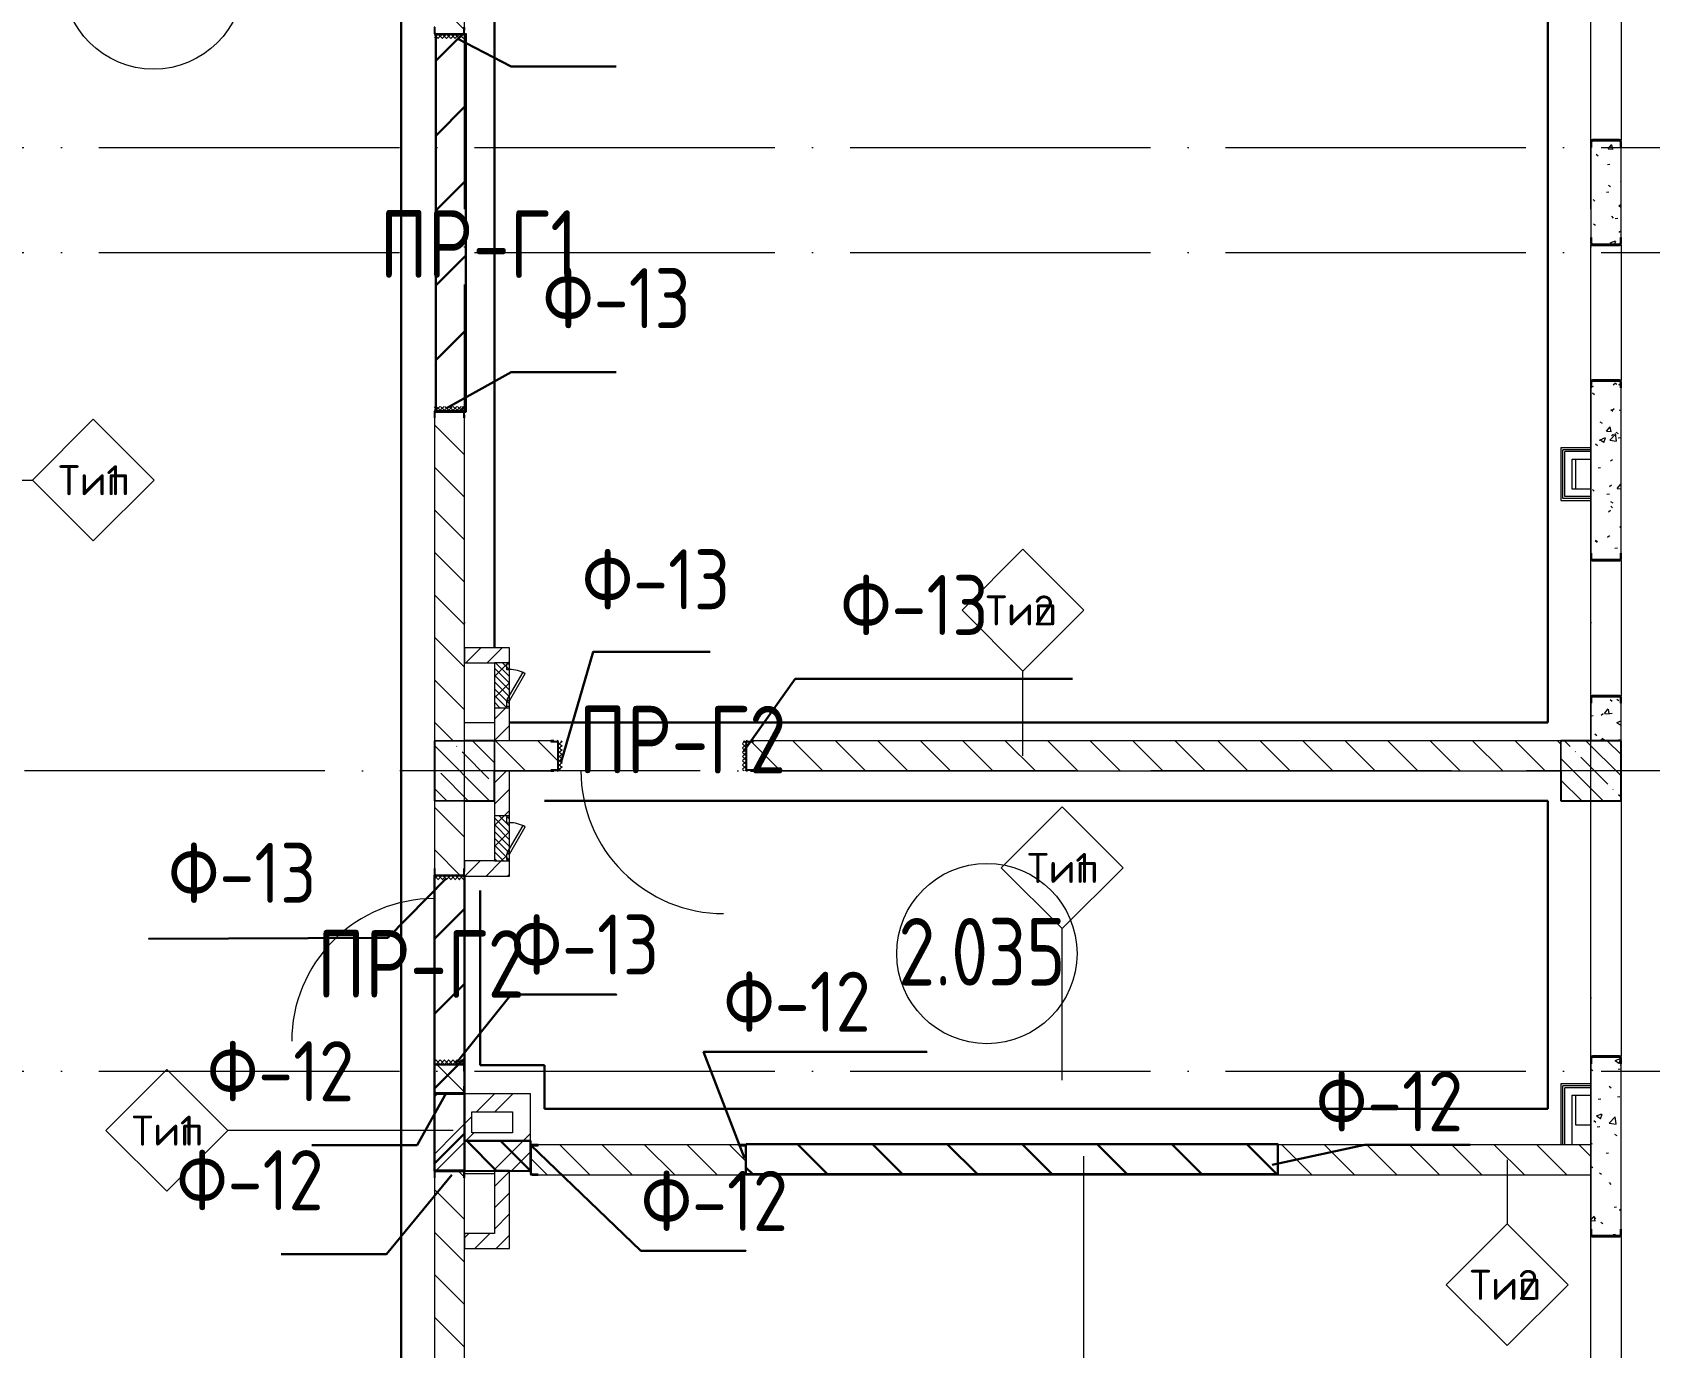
# Model space of a CAD drawing. Header units: millimetres. Extents: x -592259 to 288321, y -552984 to 293768.
# Drawn here: x 171082 to 181850, y -77300 to -68544 of the extents above; entities that cross this region are included whole.
import ezdxf

# ---------------------------------------------------------------- set-up
doc = ezdxf.new("R2010")
doc.units = ezdxf.units.MM
doc.linetypes.add('ADSK_Линия сетки', pattern=[2500, 2000, -250, 0, -250])
for name, color, linetype, lineweight in [('0.1) Блок', 6, 'Continuous', 30), ('2)Фарх готовы', 3, 'Continuous', 30), ('3) Перемычки готовы', 3, 'Continuous', 30), ('4) Штукатурка', 6, 'Continuous', 30), ('4.5) Штук Гипсовая по ЖБ', 6, 'Continuous', 30), ('4.6) Швы', 6, 'Continuous', 30), ('A-AREA-____-IDEN', 250, 'Continuous', 9), ('A-DETL-GENF-OTLN', 250, 'Continuous', 5), ('A-DOOR-____-MCUT', 250, 'Continuous', 5), ('A-DOOR-____-OTLN', 250, 'Continuous', 5), ('A-FLOR-____-OTLN', 250, 'Continuous', 9), ('A-WALL-____-IDEN', 250, 'Continuous', 9), ('A-WALL-____-MCUT', 250, 'Continuous', 13), ('A-WALL-____-PATT', 250, 'Continuous', 13), ('A-WALL-FNSH-MCUT', 250, 'Continuous', 13), ('I-WALL-____-OTLN', 250, 'Continuous', 9), ('S-COLS-____-MCUT', 250, 'Continuous', 25), ('S-COLS-____-OTLN', 250, 'Continuous', 9), ('S-GRID-____-OTLN', 250, 'Continuous', 9)]:
    doc.layers.add(name, color=color, linetype=linetype, lineweight=lineweight)
doc.styles.add('GOST Common_1', font='', dxfattribs={"width": 0.9, "height": 250})
doc.styles.add('ISOCPEUR', font='isocpeur.ttf', dxfattribs={"width": 0.8, "height": 100})
doc.styles.add('ISOCPEUR_3', font='isocpeur.ttf', dxfattribs={"height": 250})
doc.styles.add('ISOCPEUR_I_1', font='ГОСТ тип А.ttf', dxfattribs={"height": 2500})
doc.styles.get('GOST Common_1').set_extended_font_data('GOST Common')
pattern_1 = [(135, (28708.77, -120984.93), (-141.42136, -141.42136), [])]
pattern_2 = [(135, (1676.41, 164.685), (-14.14214, -14.14214), []), (225, (1676.41, 164.685), (14.14214, -14.14214), [])]
pattern_3 = [(45, (-446.384, 164.685), (-14.1421, 14.1421), []), (135, (-446.384, 164.685), (-14.1421, -14.1421), [])]
pattern_4 = [(45, (28708.77, -120984.93), (-70.71068, 70.71068), [])]
pattern_5 = [(135, (28708.77, -120984.93), (-142.5612, -142.5612), []), (135, (28851.33, -120984.93), (-142.5612, -142.5612), [252.016, -50.403, 3.353, -47.05])]
pattern_6 = [(50, (28708.77, -120984.93), (364.36793, -31.8783), [38.1, -419.1]), (355, (28708.77, -120984.93), (-70.48585, 382.1133), [30.48, -335.28]), (100.451, (28739.14, -120987.6), (293.885, 350.2334), [32.38, -356.18]), (46.184, (28708.77, -120883.33), (542.1585, -84.0858), [57.15, -628.65]), (96.636, (28753.95, -120890.34), (474.8049, 494.8554), [48.57, -534.27]), (351.184, (28708.8, -120883.33), (474.8102, 494.85), [45.72, -502.92]), (21, (28759.57, -120908.73), (303.22847, -204.53046), [38.1, -419.1]), (326, (28759.57, -120908.73), (123.6039, 368.37604), [30.48, -335.28]), (71.451, (28784.84, -120925.78), (426.8341, 163.8427), [32.38, -356.18]), (37.5, (28708.77, -120984.93), (6.17665, 169.11015), [16.764, -314.452, 16.764, -323.596, -336.55]), (37.5, (28708.77, -120984.93), (6.17665, 169.11015), [-671.576, 16.764, -319.786]), (7.5, (28708.77, -120984.93), (133.63888, 200.3615), [16.764, -177.292, 16.764, -306.832, -128.27]), (7.5, (28708.77, -120984.93), (133.63888, 200.3615), [-517.652, 16.764, -111.506]), (327.5, (28595.49, -120984.93), (271.18182, -11.45836), [16.764, -110.236, 16.764, -379.476, -525.78]), (327.5, (28595.49, -120984.93), (271.18182, -11.45836), [-523.24, 16.764, -509.016]), (317.5, (28544.7, -120984.93), (296.2585, 50.85285), [16.764, -148.336, 16.764, -246.38, -373.38]), (317.5, (28544.7, -120984.93), (296.2585, 50.85285), [-428.244, 16.764, -356.616])]
pattern_7 = [(45, (28708.77, -120984.93), (-251.4472, 251.4472), []), (45, (28708.77, -120603.93), (-251.4472, 251.4472), [])]

# ---------------------------------------------------------------- blocks, each defined once
blk = doc.blocks.new('Дверь_СКБ_2Ст_Фрамуга2 - Н_ВВ-3_2500x2600h_Учебные помещения_Фрамуга слева-42054644-АР1_Кладочный план 2 этажа С2и3')
at = {"layer": 'A-DOOR-____-OTLN'}
h = blk.add_hatch(dxfattribs=at)
h.set_pattern_fill('FP_5', color=256, style=0, pattern_type=2)
h.set_pattern_definition([(45, (-1071.384, 164.685), (-14.1421, 14.1421), []), (135, (-1071.384, 164.685), (-14.1421, -14.1421), [])])
h.paths.add_polyline_path([(-1237.5, -100), (-1212.5, -100), (-1212.5, 100), (-1237.5, 100)])
h = blk.add_hatch(dxfattribs=at)
h.set_pattern_fill('FP_4', color=256, style=0, pattern_type=2)
h.set_pattern_definition([(135, (1051.41, 164.685), (-14.1421, -14.1421), []), (225, (1051.41, 164.685), (14.1421, -14.1421), [])])
h.paths.add_polyline_path([(1237.5, -100), (1262.5, -100), (1262.5, 100), (1237.5, 100)])
blk = doc.blocks.new('Дверь_СКБ_1Ст_Фрамуга1 - Н_ВВ-9_1250x2600h_Лаборантская-42097379-АР1_Кладочный план 2 этажа С2и3')
at = {"layer": 'A-DOOR-____-OTLN'}
h = blk.add_hatch(dxfattribs=at)
h.set_pattern_fill('FP_9', color=256, style=0, pattern_type=2)
h.set_pattern_definition(pattern_3)
h.paths.add_polyline_path([(-612, -100), (-587, -100), (-587, 100), (-612, 100)])
h = blk.add_hatch(dxfattribs=at)
h.set_pattern_fill('FP_8', color=256, style=0, pattern_type=2)
h.set_pattern_definition(pattern_2)
h.paths.add_polyline_path([(613, -100), (638, -100), (638, 100), (613, 100)])
at = {"layer": 'A-DOOR-____-OTLN', "color": 255}
blk.add_arc((-463, 100), 950, 360, 90, dxfattribs=at)
blk = doc.blocks.new('Дверь_СКБ_1Ст_Фрамуга1 - Н_ВВ-9_2_1250x2600h_Лаборантская 2-42764460-АР1_Кладочный план 2 этажа С2и3')
at = {"layer": 'A-DOOR-____-OTLN'}
h = blk.add_hatch(dxfattribs=at)
h.set_pattern_fill('FP_9', color=256, style=0, pattern_type=2)
h.set_pattern_definition(pattern_3)
h.paths.add_polyline_path([(-588, 100), (-613, 100), (-613, -100), (-588, -100)])
h = blk.add_hatch(dxfattribs=at)
h.set_pattern_fill('FP_8', color=256, style=0, pattern_type=2)
h.set_pattern_definition(pattern_2)
h.paths.add_polyline_path([(612, 100), (612, -100), (637, -100), (637, 100)])
at = {"layer": 'A-DOOR-____-OTLN', "color": 255}
blk.add_arc((-463, 100), 950, 360, 90, dxfattribs=at)
blk = doc.blocks.new('ADSK_КолоннаНесущая_Швеллер_Гнутый_ГОСТ 8278-83 - 200х50х4_таб_1 2-38569602-АР1_Кладочный план 2 этажа С2и3')
at = {"layer": 'S-COLS-____-MCUT'}
for p, q in [((-10.1, 90), (-10.1, -90)), ((-6.1, -90), (-6.1, 90)), ((39.9, 100), (-0.1, 100)), ((-0.1, 96), (39.9, 96)), ((39.9, 96), (39.9, 100)), ((39.9, -96), (-0.1, -96)), ((-0.1, -100), (39.9, -100)), ((39.9, -100), (39.9, -96))]:
    blk.add_line(p, q, dxfattribs=at)
for centre, radius, start, end in [((-0.1, 90), 10, 90, 180), ((-0.1, 90), 6, 90, 180), ((-0.1, -90), 10, 180, 270), ((-0.1, -90), 6, 180, 270)]:
    blk.add_arc(centre, radius, start, end, dxfattribs=at)
blk = doc.blocks.new('ADSK_КолоннаНесущая_Швеллер_Гнутый_ГОСТ 8278-83 - 200х50х4_таб_1 2-V42-АР1_Кладочный план 2 этажа С2и3')
at = {"layer": 'S-COLS-____-MCUT'}
for p, q in [((-6, -90), (-6, 90)), ((0, 96), (40, 96)), ((40, 100), (20, 100)), ((40, 96), (40, 100)), ((40, -96), (0, -96)), ((20, -100), (40, -100)), ((40, -100), (40, -96))]:
    blk.add_line(p, q, dxfattribs=at)
for centre, radius, start, end in [((0, 90), 10, 90.3368, 180), ((0, 90), 6, 90, 180), ((0, -90), 10, 180, 270), ((0, -90), 6, 180, 270)]:
    blk.add_arc(centre, radius, start, end, dxfattribs=at)
blk = doc.blocks.new('ADSK_КолоннаНесущая_Швеллер_Гнутый_ГОСТ 8278-83 - 200х50х4_таб_1 2-V43-АР1_Кладочный план 2 этажа С2и3')
at = {"layer": 'S-COLS-____-MCUT'}
for p, q in [((-6, -90), (-6, 90)), ((0, 96), (40, 96)), ((40, 100), (20, 100)), ((40, 96), (40, 100)), ((40, -96), (0, -96)), ((20, -100), (40, -100)), ((40, -100), (40, -96))]:
    blk.add_line(p, q, dxfattribs=at)
for centre, radius, start, end in [((0, 90), 10, 90.3368, 180), ((0, 90), 6, 90, 180), ((0, -90), 10, 180, 270), ((0, -90), 6, 180, 270)]:
    blk.add_arc(centre, radius, start, end, dxfattribs=at)
blk = doc.blocks.new('ADSK_КолоннаНесущая_Швеллер_Гнутый_ГОСТ 8278-83 - 200х50х4_таб_1 2-V47-АР1_Кладочный план 2 этажа С2и3')
at = {"layer": 'S-COLS-____-MCUT'}
for p, q in [((-10.1, 90), (-10.1, -90)), ((-6.1, -90), (-6.1, 90)), ((39.9, 100), (-0.1, 100)), ((-0.1, 96), (39.9, 96)), ((39.9, 96), (39.9, 100)), ((39.9, -96), (-0.1, -96)), ((-0.1, -100), (39.9, -100)), ((39.9, -100), (39.9, -96))]:
    blk.add_line(p, q, dxfattribs=at)
for centre, radius, start, end in [((-0.1, 90), 10, 90, 180), ((-0.1, 90), 6, 90, 180), ((-0.1, -90), 10, 180, 270), ((-0.1, -90), 6, 180, 270)]:
    blk.add_arc(centre, radius, start, end, dxfattribs=at)
blk = doc.blocks.new('ADSK_КолоннаНесущая_Швеллер_Гнутый_ГОСТ 8278-83 - 200х50х4_таб_1 2-V46-АР1_Кладочный план 2 этажа С2и3')
at = {"layer": 'S-COLS-____-MCUT'}
for p, q in [((-6, -90), (-6, 90)), ((0, 96), (40, 96)), ((40, 100), (20, 100)), ((40, 96), (40, 100)), ((40, -96), (0, -96)), ((20, -100), (40, -100)), ((40, -100), (40, -96))]:
    blk.add_line(p, q, dxfattribs=at)
for centre, radius, start, end in [((0, 90), 10, 90, 179.9936), ((0, 90), 6, 90, 180), ((0, -90), 10, 180.0064, 270), ((0, -90), 6, 180, 270)]:
    blk.add_arc(centre, radius, start, end, dxfattribs=at)
blk = doc.blocks.new('ADSK_КолоннаНесущая_Швеллер_Гнутый_ГОСТ 8278-83 - 200х50х4_таб_1 2-38815029-АР1_Кладочный план 2 этажа С2и3')
at = {"layer": 'S-COLS-____-MCUT'}
for p, q in [((-6.1, -90), (-6.1, 90)), ((-0.1, 96), (39.9, 96)), ((39.9, 100), (19.9, 100)), ((39.9, 96), (39.9, 100)), ((39.9, -96), (-0.1, -96)), ((19.9, -100), (39.9, -100)), ((39.9, -100), (39.9, -96))]:
    blk.add_line(p, q, dxfattribs=at)
for centre, radius, start, end in [((-0.1, 90), 10, 90, 180), ((-0.1, 90), 6, 90, 180), ((-0.1, -90), 10, 180, 270), ((-0.1, -90), 6, 180, 270)]:
    blk.add_arc(centre, radius, start, end, dxfattribs=at)
blk = doc.blocks.new('ADSK_КолоннаНесущая_Швеллер_Гнутый_ГОСТ 8278-83 - 200х50х4_таб_1 2-V41-АР1_Кладочный план 2 этажа С2и3')
at = {"layer": 'S-COLS-____-MCUT'}
for p, q in [((-10.1, 90), (-10.1, -90)), ((-6.1, -90), (-6.1, 90)), ((39.9, 100), (-0.1, 100)), ((-0.1, 96), (39.9, 96)), ((39.9, 96), (39.9, 100)), ((39.9, -96), (-0.1, -96)), ((-0.1, -100), (39.9, -100)), ((39.9, -100), (39.9, -96))]:
    blk.add_line(p, q, dxfattribs=at)
for centre, radius, start, end in [((-0.1, 90), 10, 90, 180), ((-0.1, 90), 6, 90, 180), ((-0.1, -90), 10, 180, 270), ((-0.1, -90), 6, 180, 270)]:
    blk.add_arc(centre, radius, start, end, dxfattribs=at)
blk = doc.blocks.new('ADSK_КолоннаНесущая_Швеллер_Гнутый_ГОСТ 8278-83 - 200х50х4_таб_1 2-38815031-АР1_Кладочный план 2 этажа С2и3')
at = {"layer": 'S-COLS-____-MCUT'}
for p, q in [((-6.1, -90), (-6.1, 90)), ((-0.1, 96), (39.9, 96)), ((39.9, 100), (19.9, 100)), ((39.9, 96), (39.9, 100)), ((39.9, -96), (-0.1, -96)), ((19.9, -100), (39.9, -100)), ((39.9, -100), (39.9, -96))]:
    blk.add_line(p, q, dxfattribs=at)
for centre, radius, start, end in [((-0.1, 90), 10, 90, 180), ((-0.1, 90), 6, 90, 180), ((-0.1, -90), 10, 180, 270), ((-0.1, -90), 6, 180, 270)]:
    blk.add_arc(centre, radius, start, end, dxfattribs=at)
blk = doc.blocks.new('АР_Люк - ЛРС_ВК_300х400_внутренний_RAL 9003-V63-АР1_Кладочный план 2 этажа С2и3')
at = {"layer": 'A-DOOR-____-OTLN'}
h = blk.add_hatch(dxfattribs=at)
h.set_pattern_fill('FP_88', color=256, style=0, pattern_type=2)
h.set_pattern_definition([(45, (125, 0), (-22.6274, 22.6274), [])])
h.paths.add_polyline_path([(275, -50), (275, 50), (-25, 50), (-25, -50)])
at = {"layer": 'A-DETL-GENF-OTLN'}
for p, q in [((275, 50), (-25, 50)), ((-25, 50), (-25, -50)), ((275, -50), (275, 50)), ((-25, -50), (275, -50))]:
    blk.add_line(p, q, dxfattribs=at)
at = {"layer": 'A-DOOR-____-MCUT'}
for p, q in [((48, 155), (38, 138)), ((38, 138), (220, 33)), ((230, 50), (48, 155)), ((20, 50), (-15, 50)), ((-15, 50), (-15, 30)), ((-15, 30), (20, 30)), ((20, 30), (20, 50)), ((220, 33), (230, 50)), ((265, 50), (230, 50)), ((230, 50), (230, 30)), ((230, 30), (265, 30)), ((265, 30), (265, 50))]:
    blk.add_line(p, q, dxfattribs=at)
blk.add_arc((230, 50), 210, 150, 180, dxfattribs=at)
blk = doc.blocks.new('AAR_СКБ_Марка_Помещения_мал - Номер-28977439-АР1_Кладочный план 2 этажа С2и3')
at = {"layer": 'A-AREA-____-IDEN'}
blk.add_circle((-0.028, 0), 3, dxfattribs=at)
blk = doc.blocks.new('ADSK_Марка_Стена - Типоразмер_ADSK_Марка-30564887-АР1_Кладочный план 2 этажа С2и3')
at = {"layer": 'A-WALL-____-IDEN'}
for p, q in [((-0.16, 4.37), (-4.21, 0.31)), ((3.9, 0.31), (-0.16, 4.37)), ((-4.21, 0.31), (-0.16, -3.74)), ((-0.16, -3.74), (3.9, 0.31))]:
    blk.add_line(p, q, dxfattribs=at)

msp = doc.modelspace()

# ---------------------------------------------------------------- hatches: boundary and pattern name
at = {"layer": '0.1) Блок'}
h = msp.add_hatch(dxfattribs=at)
h.set_pattern_fill('ANSI31', color=256, scale=111)
h.set_pattern_definition([(45, (16431.2, -124894.93), (-249.2021, 249.2021), [])])
h.paths.add_polyline_path([(173769.091, -71069.9347), (173969.1129, -71069.9347), (173968.7942, -68555.9347), (173768.7722, -68555.9347)])
h = msp.add_hatch(dxfattribs=at)
h.set_pattern_fill('ANSI31', color=256, scale=111)
h.set_pattern_definition([(45, (16421.2, -129244.93), (-249.2021, 249.2021), [])])
h.paths.add_polyline_path([(173759.091, -76123.9347), (173959.1129, -76123.9347), (173958.7942, -74155.9347), (173758.7722, -74155.9347)])
h = msp.add_hatch(dxfattribs=at)
h.set_pattern_fill('ANSI31', color=256, scale=50, angle=-90)
h.set_pattern_definition([(315, (-649.25, -308.1), (112.2532, 112.2532), [])])
h.paths.add_polyline_path([(173959.1129, -75923.9128), (173959.1129, -76123.9347), (174398.7722, -76123.616), (174398.7722, -75923.5941)])
h = msp.add_hatch(dxfattribs=at)
h.set_pattern_fill('ANSI31', color=256, scale=111, angle=-90)
h.set_pattern_definition([(315, (122008.23, 81392.64), (249.2021, 249.2021), [])])
h.paths.add_polyline_path([(175833.2296, -75945.2489), (175833.2296, -76145.2708), (179373.3801, -76144.9521), (179373.3801, -75944.9301)])
at = {"layer": 'A-WALL-____-PATT', "lineweight": 15}
h = msp.add_hatch(dxfattribs=at)
h.set_pattern_fill('FP_1', color=256, style=0, pattern_type=2)
h.set_pattern_definition(pattern_1)
h.paths.add_polyline_path([(173958.7722, -73259.9342), (173958.7722, -71059.9347), (173758.7722, -71059.9347), (173758.7722, -73259.9342)])
h.paths.add_polyline_path([(173958.7722, -68559.9347), (173958.7722, -67559.9342), (173758.7722, -67559.9342), (173758.7722, -68559.9347)])
h = msp.add_hatch(dxfattribs=at)
h.set_pattern_fill('FP_83', color=256, style=0, pattern_type=2)
h.set_pattern_definition(pattern_6)
h.paths.add_polyline_path([(181458.7503, -73259.9342), (181658.7503, -73259.9342), (181658.7503, -72959.9347), (181458.7503, -72959.9347)])
h.paths.add_polyline_path([(181658.7503, -72059.9347), (181658.7503, -70859.9347), (181458.7503, -70859.9347), (181458.7503, -72059.9347)])
h.paths.add_polyline_path([(181658.7503, -69959.9347), (181658.7503, -69259.9342), (181458.7503, -69259.9342), (181458.7503, -69959.9347)])
h = msp.add_hatch(dxfattribs=at)
h.set_pattern_fill('FP_16', color=94, style=0, pattern_type=2)
h.set_pattern_definition(pattern_4)
h.paths.add_polyline_path([(174158.7722, -72739.9347), (174258.7722, -72739.9347), (174258.7722, -72639.9347), (173958.7509, -72639.9347), (173958.7509, -72739.9347)])
h = msp.add_hatch(dxfattribs=at)
h.set_pattern_fill('FP_16', color=94, style=0, pattern_type=2)
h.set_pattern_definition(pattern_4)
h.paths.add_polyline_path([(174214.3859, -73259.9342), (174258.7722, -73259.9342), (174258.7722, -73029.9347), (174238.7722, -73029.9347), (174238.7722, -72994.9347), (174258.7722, -72994.9347), (174241.4517, -72984.9347), (174258.7722, -72954.9347), (174258.7722, -72784.9347), (174238.7722, -72784.9347), (174238.7722, -72749.9347), (174258.7722, -72749.9347), (174258.7722, -72739.9347), (174158.7722, -72739.9347), (174158.7722, -73259.9342)])
h = msp.add_hatch(dxfattribs=at)
h.set_pattern_fill('FP_1', color=256, style=0, pattern_type=2)
h.set_pattern_definition(pattern_1)
h.paths.add_polyline_path([(175833.7722, -73459.9342), (181258.7503, -73459.9342), (181258.7503, -73259.9342), (175833.7722, -73259.9342)])
h.paths.add_polyline_path([(174158.7503, -73459.9342), (174583.7722, -73459.9342), (174583.7722, -73259.9342), (174158.7503, -73259.9342)])
h = msp.add_hatch(dxfattribs=at)
h.set_pattern_fill('FP_16', color=94, style=0, pattern_type=2)
h.set_pattern_definition(pattern_4)
h.paths.add_polyline_path([(174238.7722, -74059.9347), (174258.7722, -74059.9347), (174258.7722, -74049.9347), (174238.7722, -74049.9347), (174238.7722, -74014.9347), (174258.7722, -74014.9347), (174241.4517, -74004.9347), (174258.7722, -73974.9347), (174258.7722, -73804.9347), (174238.7722, -73804.9347), (174238.7722, -73769.9347), (174258.7722, -73769.9347), (174258.7722, -73459.9342), (174158.7722, -73459.9342), (174158.7722, -74059.9347), (174214.3859, -74059.9347)])
h = msp.add_hatch(dxfattribs=at)
h.set_pattern_fill('FP_1', color=256, style=0, pattern_type=2)
h.set_pattern_definition(pattern_1)
h.paths.add_polyline_path([(173958.7722, -75609.9347), (173958.7722, -75409.9352), (173758.7722, -75409.9352), (173758.7722, -75609.9347)])
h.paths.add_polyline_path([(173758.7722, -74159.9352), (173958.7722, -74159.9352), (173958.7722, -73659.9342), (173758.7722, -73659.9342), (173758.7722, -74129.9352)])
h = msp.add_hatch(dxfattribs=at)
h.set_pattern_fill('FP_16', color=94, style=0, pattern_type=2)
h.set_pattern_definition(pattern_4)
h.paths.add_polyline_path([(174258.7722, -74159.9347), (174258.7722, -74059.9347), (173958.7722, -74059.9347), (173958.7722, -74129.9352), (173966.7722, -74129.9352), (173966.7722, -74159.9347)])
h = msp.add_hatch(dxfattribs=at)
h.set_pattern_fill('FP_83', color=256, style=0, pattern_type=2)
h.set_pattern_definition(pattern_6)
h.paths.add_polyline_path([(181458.7503, -76559.9342), (181658.7503, -76559.9342), (181658.7503, -75359.9342), (181458.7503, -75359.9342), (181458.7503, -76138.8683)])
h = msp.add_hatch(dxfattribs=at)
h.set_pattern_fill('FP_12', color=256, style=0, pattern_type=2)
h.set_pattern_definition(pattern_7)
h.paths.add_polyline_path([(174278.7722, -75729.9347), (174278.7722, -75609.9347), (173758.7722, -75609.9347), (173758.7722, -75729.9347), (174214.3859, -75729.9347)])
h = msp.add_hatch(dxfattribs=at)
h.set_pattern_fill('FP_12', color=256, style=0, pattern_type=2)
h.set_pattern_definition(pattern_7)
h.paths.add_polyline_path([(174398.7722, -75869.9347), (174398.7722, -75609.9347), (174278.7722, -75609.9347), (174278.7722, -75869.9347)])
h = msp.add_hatch(dxfattribs=at)
h.set_pattern_fill('FP_12', color=256, style=0, pattern_type=2)
h.set_pattern_definition(pattern_7)
h.paths.add_polyline_path([(174008.7722, -75869.9347), (174008.7722, -75729.9347), (173758.7722, -75729.9347), (173758.7722, -75869.9347)])
h = msp.add_hatch(dxfattribs=at)
h.set_pattern_fill('FP_12', color=256, style=0, pattern_type=2)
h.set_pattern_definition(pattern_7)
h.paths.add_polyline_path([(174398.7722, -76119.9347), (174398.7722, -75869.9347), (173758.7722, -75869.9347), (173758.7722, -76119.9347), (174258.7728, -76119.9347)])
h = msp.add_hatch(dxfattribs=at)
h.set_pattern_fill('FP_1', color=256, style=0, pattern_type=2)
h.set_pattern_definition(pattern_1)
h.paths.add_polyline_path([(174926.6223, -76149.9347), (175834.7722, -76149.9347), (175834.7722, -75949.9347), (174398.7722, -75949.9347), (174398.7722, -76149.9347)])
h = msp.add_hatch(dxfattribs=at)
h.set_pattern_fill('FP_1', color=256, style=0, pattern_type=2)
h.set_pattern_definition(pattern_1)
h.paths.add_polyline_path([(179334.7722, -76149.9347), (181458.7503, -76149.9347), (181458.7503, -75949.9347), (179334.7722, -75949.9347), (179334.7722, -76138.8683)])
h = msp.add_hatch(dxfattribs=at)
h.set_pattern_fill('FP_1', color=256, style=0, pattern_type=2)
h.set_pattern_definition(pattern_1)
h.paths.add_polyline_path([(173778.7503, -78549.9336), (173958.7722, -78549.9336), (173958.7722, -76119.9347), (173758.7722, -76119.9347), (173758.7722, -78549.9336)])
h = msp.add_hatch(dxfattribs=at)
h.set_pattern_fill('FP_16', color=94, style=0, pattern_type=2)
h.set_pattern_definition(pattern_4)
h.paths.add_polyline_path([(174258.7728, -76539.9347), (174258.7728, -76119.9347), (174158.7728, -76119.9347), (174158.7728, -76539.9347)])
h = msp.add_hatch(dxfattribs=at)
h.set_pattern_fill('FP_16', color=94, style=0, pattern_type=2)
h.set_pattern_definition(pattern_4)
h.paths.add_polyline_path([(174258.7728, -76639.9347), (174258.7728, -76539.9347), (173958.7722, -76539.9347), (173958.7722, -76639.9347)])
at = {"layer": 'S-COLS-____-OTLN', "lineweight": 5}
h = msp.add_hatch(dxfattribs=at)
h.set_pattern_fill('FP_40', color=256, style=0, pattern_type=2)
h.set_pattern_definition(pattern_5)
h.paths.add_polyline_path([(174158.7722, -73659.9342), (174158.7722, -73259.9342), (173758.7722, -73259.9342), (173758.7722, -73659.9342), (173958.7722, -73659.9342)])
h = msp.add_hatch(dxfattribs=at)
h.set_pattern_fill('FP_40', color=256, style=0, pattern_type=2)
h.set_pattern_definition(pattern_5)
h.paths.add_polyline_path([(181658.7722, -73659.9342), (181658.7722, -73259.9342), (181258.7722, -73259.9342), (181258.7722, -73659.9342)])

# ---------------------------------------------------------------- linework, layer by layer
at = {"layer": '0.1) Блок'}
for points in [[(173769.091, -71069.9347), (173969.1129, -71069.9347), (173968.7942, -68555.9347), (173768.7722, -68555.9347)], [(173759.091, -76123.9347), (173959.1129, -76123.9347), (173958.7942, -74155.9347), (173758.7722, -74155.9347)], [(173959.1129, -75923.9128), (173959.1129, -76123.9347), (174398.7722, -76123.616), (174398.7722, -75923.5941)], [(175833.2296, -75945.2489), (175833.2296, -76145.2708), (179373.3801, -76144.9521), (179373.3801, -75944.9301)]]:
    msp.add_lwpolyline(points, close=True, dxfattribs=at)
at = {"layer": '2)Фарх готовы'}
for points in [[(173909.8685, -68584.6812), (174269.3203, -68772.0278), (174969.3203, -68772.0278)], [(173839.8534, -71044.6697), (174269.3203, -70805.2953), (174969.3203, -70805.2953)], [(174602.4423, -73400.305), (174815.3664, -72667.8975), (174894.8241, -72667.8975), (175594.8241, -72667.8975)], [(175817.0112, -73332.1983), (176161.3283, -72847.8842), (176252.1372, -72847.8842), (178006.4908, -72847.8842)], [(173839.8534, -74174.7999), (173449.8774, -74572.2588)], [(174269.3203, -74949.7728), (173904.06, -75406.2146)], [(175823.357, -76038.6836), (175551.5208, -75330.5389), (177036.2061, -75330.5389), (175551.5208, -75330.5389)], [(173839.8534, -75601.6203), (173643.0518, -75951.1536), (172943.0518, -75951.1536)], [(174398.7722, -75949.9347), (175132.2451, -76653.9734)], [(179335.72, -76082.8913), (179954.1571, -75949.9347), (180654.1571, -75949.9347)], [(173875.2873, -76148.5503), (173439.4821, -76676.387), (172739.4821, -76676.387)]]:
    msp.add_lwpolyline(points, dxfattribs=at)
for points in [[(173449.8774, -74572.2588), (171858.7415, -74577.3795)], [(174269.3203, -74949.7728), (174969.3203, -74949.7728)], [(175132.2451, -76653.9734), (175832.2451, -76653.9734)]]:
    msp.add_lwpolyline(points, close=True, dxfattribs=at)
at = {"layer": '4) Штукатурка'}
for p, q in [((173536.9254, -62409.9342), (173536.9254, -120666.6198)), ((174158.7722, -72639.9347), (174158.7722, -62409.9342)), ((181172.5438, -73138.9658), (174258.7722, -73138.9658)), ((181172.5438, -73659.9342), (174491.5305, -73659.9342)), ((181172.5438, -75710.5084), (181172.5438, -73659.9342)), ((174064.3143, -75419.6403), (174064.3143, -74256.0436)), ((174491.5305, -75419.6403), (174064.3143, -75419.6403)), ((174491.5305, -75419.6403), (174491.5305, -75710.5084)), ((174491.5305, -75710.5084), (181172.5438, -75710.5084))]:
    msp.add_line(p, q, dxfattribs=at)
at = {"layer": '4.5) Штук Гипсовая по ЖБ'}
msp.add_line((181172.5438, -62409.9342), (181172.5438, -73138.9658), dxfattribs=at)
at = {"layer": '4.6) Швы'}
for points in [[(181172.5438, -70009.9342), (181172.5438, -68868.745)], [(181172.5438, -71659.6186), (181172.5438, -70518.4294)], [(181172.5438, -72399.2631), (181172.5438, -71258.074)], [(173536.9254, -73990.5044), (173536.9254, -72849.3152)], [(181172.5438, -75710.5084), (181172.5438, -74569.3192)]]:
    msp.add_lwpolyline(points, dxfattribs=at)
at = {"layer": 'A-FLOR-____-OTLN'}
for p, q in [((181358.7503, -71584.6186), (181358.7503, -71384.9342)), ((181358.7503, -71384.9342), (181458.7503, -71384.9342)), ((174158.5637, -72739.9347), (174158.5637, -73139.9353)), ((174158.5637, -73139.9353), (173958.7722, -73139.9353)), ((173958.9375, -74059.9347), (173958.9375, -73659.9347)), ((181358.7509, -75818.9347), (181358.7509, -75618.9347)), ((181458.7503, -75818.9347), (181358.7509, -75818.9347)), ((173958.7722, -76139.9347), (174158.5632, -76139.9347)), ((174158.5632, -76139.9347), (174158.5632, -76539.9353))]:
    msp.add_line(p, q, dxfattribs=at)
at = {"layer": 'A-WALL-____-IDEN'}
for p, q in [((169098.7722, -71523.9589), (171082.1794, -71523.9589)), ((177677.4577, -73359.9342), (177677.4577, -72796.0809)), ((177938.6191, -75519.9342), (177938.6191, -74510.5704)), ((173883.7722, -75853.4595), (172383.0732, -75853.4595)), ((178080.9809, -76024.9347), (178080.9809, -78807.576)), ((180900.8618, -76049.9347), (180900.8618, -76474.4376))]:
    msp.add_line(p, q, dxfattribs=at)
at = {"layer": 'A-WALL-____-MCUT', "color": 7, "lineweight": 15}
for p, q in [((181458.7503, -69259.9342), (181458.7503, -69959.9347)), ((181658.7503, -69259.9342), (181458.7503, -69259.9342)), ((181658.7503, -69959.9347), (181658.7503, -69259.9342)), ((181458.7503, -69959.9347), (181658.7503, -69959.9347)), ((181458.7503, -70859.9347), (181458.7503, -72059.9347)), ((181658.7503, -70859.9347), (181458.7503, -70859.9347)), ((181658.7503, -72059.9347), (181658.7503, -70859.9347)), ((173758.7722, -71089.9347), (173758.7722, -73259.9342)), ((173958.7722, -73259.9342), (173958.7722, -71089.9347)), ((181458.7503, -72059.9347), (181658.7503, -72059.9347)), ((181458.7503, -72959.9347), (181458.7503, -73259.9342)), ((181658.7503, -72959.9347), (181458.7503, -72959.9347)), ((181658.7503, -73259.9342), (181658.7503, -72959.9347)), ((174553.7722, -73259.9342), (174158.7503, -73259.9342)), ((181258.7503, -73259.9342), (175863.7722, -73259.9342)), ((181458.7503, -73259.9342), (181658.7503, -73259.9342)), ((174158.7503, -73459.9342), (174553.7722, -73459.9342)), ((175863.7722, -73459.9342), (181258.7503, -73459.9342)), ((173758.7722, -73659.9342), (173758.7722, -74129.9352)), ((173958.7722, -74129.9352), (173958.7722, -73659.9342)), ((181458.7503, -75359.9342), (181458.7503, -76559.9342)), ((181658.7503, -75359.9342), (181458.7503, -75359.9342)), ((181658.7503, -76559.9342), (181658.7503, -75359.9342)), ((173758.7722, -75439.9352), (173758.7722, -78549.9336)), ((173958.7722, -75609.9347), (173958.7722, -75439.9352)), ((174398.7722, -75609.9347), (173958.7722, -75609.9347)), ((174398.7722, -75949.9347), (174398.7722, -75609.9347)), ((174008.7722, -75869.9347), (174008.7722, -75729.9347)), ((174008.7722, -75729.9347), (174278.7722, -75729.9347)), ((174278.7722, -75729.9347), (174278.7722, -75869.9347)), ((174278.7722, -75869.9347), (174008.7722, -75869.9347)), ((175834.7722, -75949.9347), (174398.7722, -75949.9347)), ((181458.7503, -75949.9347), (179334.7722, -75949.9347)), ((173758.7722, -76119.9347), (174158.7728, -76119.9347)), ((173958.7722, -76539.9347), (173958.7722, -76119.9347)), ((174258.7728, -76119.9347), (174398.7722, -76119.9347)), ((174398.7722, -76119.9347), (174398.7722, -76149.9347)), ((174398.7722, -76149.9347), (181458.7503, -76149.9347)), ((173958.7722, -78549.9336), (173958.7722, -76639.9347)), ((181458.7503, -76559.9342), (181658.7503, -76559.9342))]:
    msp.add_line(p, q, dxfattribs=at)
at = {"layer": 'A-WALL-____-MCUT', "color": 42, "lineweight": 15}
for p, q in [((181271.2503, -71647.1186), (181271.2503, -71322.1186)), ((181458.7732, -71322.1186), (181271.2503, -71322.1186)), ((181458.7509, -71647.1186), (181271.2503, -71647.1186)), ((181271.2503, -75949.9347), (181271.2503, -75556.4347)), ((181458.7503, -75556.4347), (181271.2503, -75556.4347))]:
    msp.add_line(p, q, dxfattribs=at)
at = {"layer": 'A-WALL-____-MCUT', "color": 30, "lineweight": 15}
for p, q in [((181283.7503, -71634.6186), (181283.7503, -71334.6186)), ((181458.7732, -71334.6186), (181283.7503, -71334.6186)), ((181333.7503, -71584.6186), (181333.7503, -71384.6186)), ((181333.7503, -71384.6186), (181458.7732, -71384.6186)), ((181458.7732, -71384.6186), (181458.7732, -71334.6186)), ((181458.7509, -71584.6186), (181333.7503, -71584.6186)), ((181458.7509, -71634.6186), (181458.7509, -71584.6186)), ((181458.7509, -71634.6186), (181283.7503, -71634.6186)), ((181283.7503, -75949.9347), (181283.7503, -75568.9347)), ((181458.7503, -75568.9347), (181283.7503, -75568.9347)), ((181333.7503, -75949.9347), (181333.7503, -75618.9347)), ((181333.7503, -75618.9347), (181458.7503, -75618.9347))]:
    msp.add_line(p, q, dxfattribs=at)
at = {"layer": 'A-WALL-____-MCUT', "color": 84, "lineweight": 15}
for p, q in [((174258.7722, -72639.9347), (173958.7509, -72639.9347)), ((173958.7509, -72639.9347), (173958.7509, -72739.9347)), ((174258.7722, -72749.9347), (174258.7722, -72639.9347)), ((173958.7509, -72739.9347), (174158.7722, -72739.9347)), ((174158.7722, -72739.9347), (174158.7722, -73259.9342)), ((174258.7722, -72954.9347), (174258.7722, -72784.9347)), ((174258.7722, -73259.9342), (174258.7722, -73029.9347)), ((174158.7722, -73459.9342), (174158.7722, -74059.9347)), ((174258.7722, -73769.9347), (174258.7722, -73459.9342)), ((174258.7722, -73974.9347), (174258.7722, -73804.9347)), ((174158.7722, -74059.9347), (173958.7722, -74059.9347)), ((173958.7722, -74059.9347), (173958.7722, -74129.9352)), ((174258.7722, -74159.9347), (174258.7722, -74049.9347)), ((173966.7722, -74159.9347), (174258.7722, -74159.9347)), ((174158.7728, -76119.9347), (174158.7728, -76539.9347)), ((174258.7728, -76639.9347), (174258.7728, -76119.9347)), ((174158.7728, -76539.9347), (173958.7722, -76539.9347)), ((173958.7722, -76639.9347), (174258.7728, -76639.9347))]:
    msp.add_line(p, q, dxfattribs=at)
at = {"layer": 'A-WALL-____-MCUT', "lineweight": 15}
for p, q in [((173758.7722, -73259.9342), (173958.7722, -73259.9342)), ((174158.7503, -73259.9342), (174158.7503, -73459.9342)), ((181258.7503, -73459.9342), (181258.7503, -73259.9342)), ((173958.7722, -73659.9342), (173758.7722, -73659.9342)), ((173758.7722, -75609.9347), (173958.7722, -75609.9347)), ((174398.7722, -76119.9347), (174398.7722, -75949.9347))]:
    msp.add_line(p, q, dxfattribs=at)
at = {"layer": 'A-WALL-____-MCUT', "color": 94, "lineweight": 15}
for p, q in [((174258.7728, -76119.9347), (174158.7728, -76119.9347)), ((173958.7722, -76539.9347), (173958.7722, -76639.9347))]:
    msp.add_line(p, q, dxfattribs=at)
at = {"layer": 'A-WALL-FNSH-MCUT', "lineweight": 15}
for p, q in [((181258.7503, -71309.6186), (181258.7503, -71659.6186)), ((181458.7732, -71309.6186), (181258.7503, -71309.6186)), ((181458.7732, -71334.6186), (181458.7732, -71309.6186)), ((181258.7503, -71659.6186), (181458.7509, -71659.6186)), ((181458.7509, -71659.6186), (181458.7509, -71634.6186)), ((181258.7503, -75543.9347), (181258.7503, -75949.9347)), ((181458.7503, -75543.9347), (181258.7503, -75543.9347))]:
    msp.add_line(p, q, dxfattribs=at)
at = {"layer": 'I-WALL-____-OTLN', "lineweight": 15}
for p, q in [((181458.7503, -69259.9342), (181458.7503, -67559.9342)), ((181658.7503, -67559.9342), (181658.7503, -69259.9342)), ((181458.7503, -70859.9347), (181458.7503, -69959.9347)), ((181658.7503, -69959.9347), (181658.7503, -70859.9347)), ((181458.7503, -72959.9347), (181458.7503, -72059.9347)), ((181658.7503, -72059.9347), (181658.7503, -72959.9347)), ((181458.7503, -75359.9342), (181458.7503, -73659.9342)), ((181658.7503, -73659.9342), (181658.7503, -75359.9342)), ((181458.7503, -79859.9342), (181458.7503, -76559.9342)), ((181658.7503, -76559.9342), (181658.7503, -79859.9342))]:
    msp.add_line(p, q, dxfattribs=at)
at = {"layer": 'S-COLS-____-MCUT'}
for p, q in [((173758.7722, -73259.9342), (173758.7722, -73659.9342)), ((174158.7722, -73259.9342), (173958.7722, -73259.9342)), ((181658.7722, -73259.9342), (181258.7722, -73259.9342)), ((181658.7722, -73659.9342), (181658.7722, -73259.9342)), ((174158.7722, -73659.9342), (174158.7722, -73459.9342)), ((181258.7722, -73459.9342), (181258.7722, -73659.9342)), ((173958.7722, -73659.9342), (174158.7722, -73659.9342)), ((181258.7722, -73659.9342), (181658.7722, -73659.9342))]:
    msp.add_line(p, q, dxfattribs=at)
at = {"layer": 'S-COLS-____-OTLN'}
for p, q in [((173958.7722, -73259.9342), (173758.7722, -73259.9342)), ((174158.7722, -73459.9342), (174158.7722, -73259.9342)), ((181258.7722, -73259.9342), (181258.7722, -73459.9342)), ((173758.7722, -73659.9342), (173958.7722, -73659.9342))]:
    msp.add_line(p, q, dxfattribs=at)
at = {"layer": 'S-GRID-____-OTLN', "linetype": 'ADSK_Линия сетки'}
for p, q in [((173958.7722, -124723.7741), (173958.7722, -59782.9296)), ((181458.7722, -124723.7741), (181458.7722, -59782.9296)), ((94022.7944, -69309.9342), (185529.6518, -69309.9342)), ((94022.7944, -70009.9342), (185529.6518, -70009.9342)), ((185529.6518, -73459.9342), (128028.7722, -73459.9342)), ((94022.7944, -75459.9342), (185529.6518, -75459.9342))]:
    msp.add_line(p, q, dxfattribs=at)

# ---------------------------------------------------------------- block references
at = {"layer": 'A-AREA-____-IDEN', "xscale": 200, "yscale": 200, "zscale": 99.99999999999993}
for p in [(171894.5453, -68189.2043), (177442.7476, -74676.2165)]:
    msp.add_blockref('AAR_СКБ_Марка_Помещения_мал - Номер-28977439-АР1_Кладочный план 2 этажа С2и3', p, dxfattribs=at)
at = {"layer": 'A-DOOR-____-OTLN', "color": 255}
for name, p, rotation in [('Дверь_СКБ_2Ст_Фрамуга2 - Н_ВВ-3_2500x2600h_Учебные помещения_Фрамуга слева-42054644-АР1_Кладочный план 2 этажа С2и3', (173858.7722, -69822.4347), 89.99999999999993), ('Дверь_СКБ_1Ст_Фрамуга1 - Н_ВВ-9_2_1250x2600h_Лаборантская 2-42764460-АР1_Кладочный план 2 этажа С2и3', (175221.2722, -73359.9342), 180), ('Дверь_СКБ_1Ст_Фрамуга1 - Н_ВВ-9_1250x2600h_Лаборантская-42097379-АР1_Кладочный план 2 этажа С2и3', (173858.7722, -74797.4352), 89.99999999999993)]:
    msp.add_blockref(name, p, dxfattribs=dict(at, rotation=rotation))
at = {"layer": 'A-DOOR-____-OTLN', "color": 250, "rotation": 270}
for p in [(174208.7722, -72764.9347), (174208.7722, -73784.9347)]:
    msp.add_blockref('АР_Люк - ЛРС_ВК_300х400_внутренний_RAL 9003-V63-АР1_Кладочный план 2 этажа С2и3', p, dxfattribs=at)
at = {"layer": 'A-WALL-____-IDEN', "xscale": 99.99999999999993, "yscale": 99.99999999999993, "zscale": 99.99999999999993}
for p in [(171503.5213, -71555.2089), (177693.0827, -72421.614), (177954.2441, -74136.1035), (171992.9813, -75884.7095), (180916.4868, -76911.4045)]:
    msp.add_blockref('ADSK_Марка_Стена - Типоразмер_ADSK_Марка-30564887-АР1_Кладочный план 2 этажа С2и3', p, dxfattribs=at)
at = {"layer": 'S-COLS-____-OTLN'}
for name, p, rotation in [('ADSK_КолоннаНесущая_Швеллер_Гнутый_ГОСТ 8278-83 - 200х50х4_таб_1 2-V42-АР1_Кладочный план 2 этажа С2и3', (173858.7503, -68549.8347), 90.00000000000044), ('ADSK_КолоннаНесущая_Швеллер_Гнутый_ГОСТ 8278-83 - 200х50х4_таб_1 2-38569602-АР1_Кладочный план 2 этажа С2и3', (181558.7503, -69270.0342), 269.9999999999649), ('ADSK_КолоннаНесущая_Швеллер_Гнутый_ГОСТ 8278-83 - 200х50х4_таб_1 2-38569602-АР1_Кладочный план 2 этажа С2и3', (181558.7503, -69949.8347), 89.99999999996523), ('ADSK_КолоннаНесущая_Швеллер_Гнутый_ГОСТ 8278-83 - 200х50х4_таб_1 2-38569602-АР1_Кладочный план 2 этажа С2и3', (181558.7503, -70870.0347), 269.9999999999649), ('ADSK_КолоннаНесущая_Швеллер_Гнутый_ГОСТ 8278-83 - 200х50х4_таб_1 2-38815029-АР1_Кладочный план 2 этажа С2и3', (173858.7722, -71070.0347), 269.9999999999995), ('ADSK_КолоннаНесущая_Швеллер_Гнутый_ГОСТ 8278-83 - 200х50х4_таб_1 2-38569602-АР1_Кладочный план 2 этажа С2и3', (181558.7503, -72049.8347), 89.99999999996523), ('ADSK_КолоннаНесущая_Швеллер_Гнутый_ГОСТ 8278-83 - 200х50х4_таб_1 2-38569602-АР1_Кладочный план 2 этажа С2и3', (181558.7503, -72970.0347), 269.9999999999649), ('ADSK_КолоннаНесущая_Швеллер_Гнутый_ГОСТ 8278-83 - 200х50х4_таб_1 2-38815031-АР1_Кладочный план 2 этажа С2и3', (174573.6722, -73359.9342), 180), ('ADSK_КолоннаНесущая_Швеллер_Гнутый_ГОСТ 8278-83 - 200х50х4_таб_1 2-V43-АР1_Кладочный план 2 этажа С2и3', (173858.7503, -74149.8347), 90.00000000000044), ('ADSK_КолоннаНесущая_Швеллер_Гнутый_ГОСТ 8278-83 - 200х50х4_таб_1 2-38569602-АР1_Кладочный план 2 этажа С2и3', (181558.7503, -75370.0342), 269.9999999999649), ('ADSK_КолоннаНесущая_Швеллер_Гнутый_ГОСТ 8278-83 - 200х50х4_таб_1 2-V46-АР1_Кладочный план 2 этажа С2и3', (173858.7722, -75420.0347), 269.9999999999995), ('ADSK_КолоннаНесущая_Швеллер_Гнутый_ГОСТ 8278-83 - 200х50х4_таб_1 2-V41-АР1_Кладочный план 2 этажа С2и3', (173858.7722, -75599.8347), 90.00000000000044), ('ADSK_КолоннаНесущая_Швеллер_Гнутый_ГОСТ 8278-83 - 200х50х4_таб_1 2-V41-АР1_Кладочный план 2 этажа С2и3', (175824.6722, -76049.9347), 180), ('ADSK_КолоннаНесущая_Швеллер_Гнутый_ГОСТ 8278-83 - 200х50х4_таб_1 2-V47-АР1_Кладочный план 2 этажа С2и3', (173858.7503, -76130.0347), 269.9999999999995), ('ADSK_КолоннаНесущая_Швеллер_Гнутый_ГОСТ 8278-83 - 200х50х4_таб_1 2-38569602-АР1_Кладочный план 2 этажа С2и3', (181558.7503, -76549.8342), 89.99999999996523)]:
    msp.add_blockref(name, p, dxfattribs=dict(at, rotation=rotation))
for name, p in [('ADSK_КолоннаНесущая_Швеллер_Гнутый_ГОСТ 8278-83 - 200х50х4_таб_1 2-38815029-АР1_Кладочный план 2 этажа С2и3', (175843.8722, -73359.9342)), ('ADSK_КолоннаНесущая_Швеллер_Гнутый_ГОСТ 8278-83 - 200х50х4_таб_1 2-V47-АР1_Кладочный план 2 этажа С2и3', (174408.8722, -76049.9347))]:
    msp.add_blockref(name, p, dxfattribs=at)

# ---------------------------------------------------------------- texts
at = {"layer": '2)Фарх готовы', "char_height": 400, "width": 526.708687, "attachment_point": 1, "style": 'GOST Common_1'}
for s, insert in [('Ф-13', (174479.7683, -70113.5403)), ('Ф-13', (174742.0126, -71985.2902)), ('Ф-13', (176462.5851, -72156.1292)), ('Ф-13', (171987.4463, -73939.0509)), ('Ф-13', (174269.3203, -74416.4395)), ('Ф-12', (175684.7997, -74797.2056)), ('Ф-12', (172246.1699, -75259.3986)), ('Ф-12', (179628.9506, -75459.9342)), ('Ф-12', (172042.6002, -75984.632)), ('Ф-12', (175134.2642, -76122.5781))]:
    msp.add_mtext(s, dxfattribs=dict(at, insert=insert))
at = {"layer": '3) Перемычки готовы', "char_height": 450, "width": 333.502, "attachment_point": 1, "style": 'ISOCPEUR_I_1'}
for s, insert in [('ПР-Г1', (173394.4892, -69728.5569)), ('ПР-Г2', (174717.9866, -73027.2728)), ('ПР-Г2', (172977.6709, -74520.3575))]:
    msp.add_mtext(s, dxfattribs=dict(at, insert=insert))
at = {"layer": 'A-AREA-____-IDEN', "insert": (176847.2302, -74439.2667), "char_height": 450, "width": 654.177, "attachment_point": 1, "style": 'ISOCPEUR'}
msp.add_mtext('2.035', dxfattribs=at)
at = {"layer": 'A-WALL-____-IDEN', "char_height": 200, "attachment_point": 1, "style": 'ISOCPEUR_3'}
for s, insert, width in [('Тип', (171255.2405, -71425.5403), 387.215062), (' 1', (171574.7249, -71425.5403), 190.801625), ('Тип', (177428.7019, -72291.9454), 387.215062), (' 2', (177748.1863, -72291.9454), 230.084312), ('Тип', (177705.9632, -74006.4348), 387.215062), (' 1', (178025.4476, -74006.4348), 190.801625), ('Тип', (171744.7005, -75755.0408), 387.215062), (' 1', (172064.1848, -75755.0408), 190.801625), ('Тип', (180652.106, -76781.7359), 387.215062), (' 2', (180971.5903, -76781.7359), 230.084312)]:
    msp.add_mtext(s, dxfattribs=dict(at, insert=insert, width=width))

doc.saveas('drawing.dxf')
